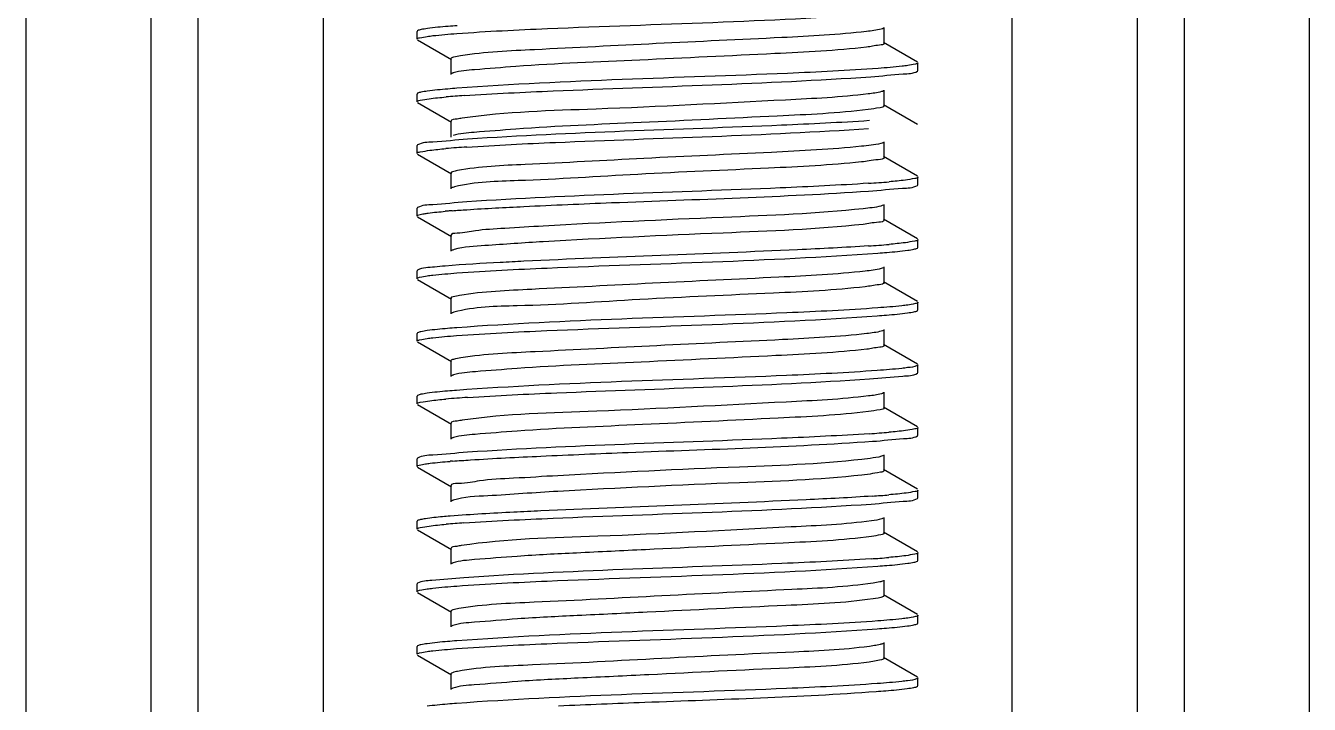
# Model space of a CAD drawing. Extents: x 1031190 to 1725648, y 733081 to 1571294.
# Drawn here: x 1133615.7 to 1134103.8, y 1251604.7 to 1251862.8 of the extents above; entities that cross this region are included whole.
import ezdxf

# ---------------------------------------------------------------- set-up
doc = ezdxf.new("R2010")
doc.units = 0
doc.header["$LTSCALE"] = 1000
doc.header["$MEASUREMENT"] = 0

msp = doc.modelspace()

# ---------------------------------------------------------------- linework, layer by layer
at = {"linetype": 'Continuous'}
for p, q in [((1133615.66, 1253335.18), (1133615.66, 1248594.16)), ((1133663.28, 1253335.18), (1133663.28, 1248594.16)), ((1133681.14, 1253335.18), (1133681.14, 1248594.16)), ((1133728.77, 1253335.18), (1133728.77, 1248594.16)), ((1133990.71, 1253335.18), (1133990.71, 1248594.16)), ((1134038.33, 1253335.18), (1134038.33, 1248594.16)), ((1134056.19, 1253335.18), (1134056.19, 1248594.16)), ((1134103.82, 1253335.18), (1134103.82, 1248594.16)), ((1133764.71, 1251860.89), (1133764.49, 1251860.63)), ((1133764.49, 1251857.66), (1133764.49, 1251860.63)), ((1133764.49, 1251857.66), (1133764.49, 1251860.63)), ((1133942.1, 1251856.17), (1133942.1, 1251862.12)), ((1133764.71, 1251857.4), (1133777.64, 1251849.91)), ((1133954.76, 1251848.99), (1133941.84, 1251856.47)), ((1133777.38, 1251850.21), (1133777.38, 1251844.26)), ((1133954.99, 1251845.75), (1133954.99, 1251848.73)), ((1133954.99, 1251845.75), (1133954.99, 1251848.73)), ((1133954.76, 1251845.49), (1133954.99, 1251845.75)), ((1133764.71, 1251837.08), (1133764.49, 1251836.82)), ((1133764.49, 1251833.84), (1133764.49, 1251836.82)), ((1133764.49, 1251833.84), (1133764.49, 1251836.82)), ((1133942.1, 1251832.36), (1133942.1, 1251838.31)), ((1133764.71, 1251833.58), (1133777.64, 1251826.1)), ((1133954.76, 1251825.17), (1133941.84, 1251832.66)), ((1133777.38, 1251826.4), (1133777.38, 1251820.45)), ((1133764.71, 1251817.45), (1133764.49, 1251817.19)), ((1133764.49, 1251814.21), (1133764.49, 1251817.19)), ((1133764.49, 1251814.21), (1133764.49, 1251817.19)), ((1133942.1, 1251812.72), (1133942.1, 1251818.67)), ((1133764.71, 1251813.95), (1133777.64, 1251806.47)), ((1133954.76, 1251805.54), (1133941.84, 1251813.02)), ((1133777.38, 1251806.77), (1133777.38, 1251800.81)), ((1133954.99, 1251802.3), (1133954.99, 1251805.28)), ((1133954.99, 1251802.3), (1133954.99, 1251805.28)), ((1133954.76, 1251802.04), (1133954.99, 1251802.3)), ((1133942.1, 1251788.91), (1133942.1, 1251794.86)), ((1133764.71, 1251793.63), (1133764.49, 1251793.37)), ((1133764.49, 1251790.4), (1133764.49, 1251793.37)), ((1133764.49, 1251790.4), (1133764.49, 1251793.37)), ((1133764.71, 1251790.13), (1133777.64, 1251782.65)), ((1133954.76, 1251781.73), (1133941.84, 1251789.21)), ((1133777.38, 1251782.95), (1133777.38, 1251777)), ((1133954.99, 1251778.49), (1133954.99, 1251781.47)), ((1133954.99, 1251778.49), (1133954.99, 1251781.47)), ((1133954.76, 1251778.23), (1133954.99, 1251778.49)), ((1133942.1, 1251765.09), (1133942.1, 1251771.05)), ((1133764.71, 1251769.82), (1133764.49, 1251769.56)), ((1133764.49, 1251766.58), (1133764.49, 1251769.56)), ((1133764.49, 1251766.58), (1133764.49, 1251769.56)), ((1133764.71, 1251766.32), (1133777.64, 1251758.84)), ((1133954.76, 1251757.91), (1133941.84, 1251765.4)), ((1133777.38, 1251759.14), (1133777.38, 1251753.19)), ((1133954.99, 1251754.68), (1133954.99, 1251757.65)), ((1133954.99, 1251754.68), (1133954.99, 1251757.65)), ((1133954.76, 1251754.42), (1133954.99, 1251754.68)), ((1133942.1, 1251741.28), (1133942.1, 1251747.24)), ((1133764.71, 1251746.01), (1133764.49, 1251745.75)), ((1133764.49, 1251742.77), (1133764.49, 1251745.75)), ((1133764.49, 1251742.77), (1133764.49, 1251745.75)), ((1133764.71, 1251742.51), (1133777.64, 1251735.03)), ((1133954.76, 1251734.1), (1133941.84, 1251741.58)), ((1133777.38, 1251735.33), (1133777.38, 1251729.38)), ((1133954.99, 1251730.86), (1133954.99, 1251733.84)), ((1133954.99, 1251730.86), (1133954.99, 1251733.84)), ((1133954.76, 1251730.6), (1133954.99, 1251730.86)), ((1133764.71, 1251722.19), (1133764.49, 1251721.93)), ((1133764.49, 1251718.96), (1133764.49, 1251721.93)), ((1133764.49, 1251718.96), (1133764.49, 1251721.93)), ((1133942.1, 1251717.47), (1133942.1, 1251723.42)), ((1133764.71, 1251718.7), (1133777.64, 1251711.21)), ((1133954.76, 1251710.29), (1133941.84, 1251717.77)), ((1133777.38, 1251711.52), (1133777.38, 1251705.56)), ((1133954.76, 1251706.79), (1133954.99, 1251707.05)), ((1133954.99, 1251707.05), (1133954.99, 1251710.03)), ((1133954.99, 1251707.05), (1133954.99, 1251710.03)), ((1133764.71, 1251698.38), (1133764.49, 1251698.12)), ((1133764.49, 1251695.14), (1133764.49, 1251698.12)), ((1133764.49, 1251695.14), (1133764.49, 1251698.12)), ((1133942.1, 1251693.66), (1133942.1, 1251699.61)), ((1133764.71, 1251694.88), (1133777.64, 1251687.4)), ((1133954.76, 1251686.48), (1133941.84, 1251693.96)), ((1133777.38, 1251687.7), (1133777.38, 1251681.75)), ((1133954.76, 1251682.98), (1133954.99, 1251683.24)), ((1133954.99, 1251683.24), (1133954.99, 1251686.21)), ((1133954.99, 1251683.24), (1133954.99, 1251686.21)), ((1133764.71, 1251674.57), (1133764.49, 1251674.31)), ((1133764.49, 1251671.33), (1133764.49, 1251674.31)), ((1133764.49, 1251671.33), (1133764.49, 1251674.31)), ((1133942.1, 1251669.84), (1133942.1, 1251675.8)), ((1133764.71, 1251671.07), (1133777.64, 1251663.59)), ((1133954.76, 1251662.66), (1133941.84, 1251670.15)), ((1133777.38, 1251663.89), (1133777.38, 1251657.94)), ((1133954.76, 1251659.16), (1133954.99, 1251659.43)), ((1133954.99, 1251659.43), (1133954.99, 1251662.4)), ((1133954.99, 1251659.43), (1133954.99, 1251662.4)), ((1133764.71, 1251650.76), (1133764.49, 1251650.5)), ((1133764.49, 1251647.52), (1133764.49, 1251650.5)), ((1133764.49, 1251647.52), (1133764.49, 1251650.5)), ((1133942.1, 1251646.03), (1133942.1, 1251651.98)), ((1133764.71, 1251647.26), (1133777.64, 1251639.78)), ((1133954.76, 1251638.85), (1133941.84, 1251646.33)), ((1133777.38, 1251640.08), (1133777.38, 1251634.12)), ((1133778.11, 1251634.63), (1133777.64, 1251634.43)), ((1133954.76, 1251635.35), (1133954.99, 1251635.61)), ((1133954.99, 1251635.61), (1133954.99, 1251638.59)), ((1133954.99, 1251635.61), (1133954.99, 1251638.59)), ((1133764.71, 1251626.94), (1133764.49, 1251626.68)), ((1133764.49, 1251623.71), (1133764.49, 1251626.68)), ((1133764.49, 1251623.71), (1133764.49, 1251626.68)), ((1133942.1, 1251622.22), (1133942.1, 1251628.17)), ((1133764.71, 1251623.45), (1133777.64, 1251615.96)), ((1133954.76, 1251615.04), (1133941.84, 1251622.52)), ((1133777.38, 1251616.26), (1133777.38, 1251610.31)), ((1133954.99, 1251611.8), (1133954.99, 1251614.78)), ((1133954.99, 1251611.8), (1133954.99, 1251614.78)), ((1133778.07, 1251610.8), (1133777.64, 1251610.61)), ((1133954.76, 1251611.54), (1133954.99, 1251611.8))]:
    msp.add_line(p, q, dxfattribs=at)
for centre, radius, start, end in [((1133809.74, 1251428.81), 408.32, 93.8398, 94.8043), ((1133811.11, 1251391.84), 425.7, 93.7309, 94.7995), ((1133908.58, 1252224.9), 422.95, 273.7477, 274.8005), ((1133800.55, 1251498.38), 294.92, 94.6427, 94.9248), ((1133804.91, 1251444.76), 348.72, 94.4553, 94.6449), ((1133908.54, 1252201.61), 423.47, 273.7437, 274.8009), ((1133811.53, 1251291.35), 430.96, 93.6981, 94.7988), ((1133909.02, 1252124.15), 417.43, 273.7828, 274.8013), ((1133805.79, 1251338.44), 359.83, 94.4275, 94.5797), ((1133910.53, 1252081.34), 398.37, 273.9093, 274.8037), ((1133809.64, 1251267.58), 407.03, 93.8492, 94.8033), ((1133909.82, 1252066.41), 407.29, 273.8479, 274.803)]:
    msp.add_arc(centre, radius, start, end, dxfattribs=at)
for points, knots in [([(1133779.68, 1251859.83), (1133791.16, 1251860.67), (1133844.55, 1251863.27), (1133898.03, 1251864.32), (1133939.85, 1251867.4)], [0, 0, 0, 0, 0.215407, 1, 1, 1, 1]), ([(1133764.49, 1251857.66), (1133764.49, 1251858.03), (1133766.39, 1251858.35), (1133767.39, 1251858.6), (1133768.37, 1251858.74)], [0, 0, 0, 0, 0.274415, 1, 1, 1, 1]), ([(1133768.41, 1251861.72), (1133767.6, 1251861.61), (1133766.37, 1251861.4), (1133765.11, 1251861.12), (1133764.71, 1251860.89)], [0, 0, 0, 0, 0.643741, 1, 1, 1, 1]), ([(1133768.37, 1251858.74), (1133769.08, 1251858.84), (1133772.84, 1251859.3), (1133776.62, 1251859.6), (1133779.68, 1251859.83)], [0, 0, 0, 0, 0.191381, 1, 1, 1, 1]), ([(1133779.8, 1251862.81), (1133778.63, 1251862.73), (1133774.83, 1251862.43), (1133771.03, 1251862.09), (1133768.41, 1251861.72)], [0, 0, 0, 0, 0.307276, 1, 1, 1, 1]), ([(1133935.44, 1251860.59), (1133924.76, 1251859.34), (1133898.07, 1251858), (1133855.97, 1251856.04), (1133815.26, 1251853.91), (1133790.37, 1251852.8), (1133781.08, 1251851.36)], [0, 0, 0, 0, 0.208516, 0.518039, 0.81764, 1, 1, 1, 1]), ([(1133941.84, 1251861.82), (1133941.59, 1251861.68), (1133939.49, 1251861.02), (1133937.32, 1251860.81), (1133935.44, 1251860.59)], [0, 0, 0, 0, 0.131982, 1, 1, 1, 1]), ([(1133935.44, 1251854.63), (1133923.86, 1251853.28), (1133895.05, 1251851.94), (1133850.61, 1251849.7), (1133812.43, 1251848.21), (1133788.91, 1251846.22), (1133780.87, 1251845.63), (1133778.27, 1251844.82)], [0, 0, 0, 0, 0.222005, 0.548688, 0.848211, 0.948158, 1, 1, 1, 1]), ([(1133942.1, 1251856.17), (1133942.1, 1251855.55), (1133938.73, 1251855.3), (1133937.11, 1251854.83), (1133935.44, 1251854.63)], [0, 0, 0, 0, 0.268827, 1, 1, 1, 1]), ([(1133781.08, 1251851.36), (1133780.15, 1251851.21), (1133779.16, 1251850.97), (1133777.38, 1251850.58), (1133777.38, 1251850.21)], [0, 0, 0, 0, 0.721013, 1, 1, 1, 1]), ([(1133954.99, 1251848.73), (1133954.99, 1251848.36), (1133953.1, 1251848.04), (1133952.1, 1251847.78), (1133951.13, 1251847.64)], [0, 0, 0, 0, 0.274505, 1, 1, 1, 1]), ([(1133778.27, 1251844.82), (1133778.15, 1251844.78), (1133777.93, 1251844.71), (1133777.73, 1251844.61), (1133777.64, 1251844.56)], [0, 0, 0, 0, 0.563231, 1, 1, 1, 1]), ([(1133939.85, 1251846.56), (1133928.38, 1251845.72), (1133874.99, 1251843.11), (1133821.51, 1251842.06), (1133779.68, 1251838.99)], [0, 0, 0, 0, 0.215206, 1, 1, 1, 1]), ([(1133937.06, 1251843.39), (1133941.16, 1251843.67), (1133946.9, 1251844.46), (1133953.16, 1251844.57), (1133954.76, 1251845.49)], [0, 0, 0, 0, 0.690238, 1, 1, 1, 1]), ([(1133951.13, 1251847.64), (1133950.41, 1251847.54), (1133946.67, 1251847.08), (1133942.9, 1251846.78), (1133939.85, 1251846.56)], [0, 0, 0, 0, 0.191317, 1, 1, 1, 1]), ([(1133779.68, 1251838.99), (1133778.52, 1251838.9), (1133774.74, 1251838.61), (1133770.96, 1251838.27), (1133768.37, 1251837.91)], [0, 0, 0, 0, 0.307434, 1, 1, 1, 1]), ([(1133782.4, 1251836.21), (1133793.68, 1251836.97), (1133845.23, 1251839.46), (1133896.85, 1251840.65), (1133937.06, 1251843.39)], [0, 0, 0, 0, 0.219091, 1, 1, 1, 1]), ([(1133764.49, 1251833.84), (1133764.49, 1251834.27), (1133766.76, 1251834.56), (1133767.9, 1251834.87), (1133769.05, 1251835.02)], [0, 0, 0, 0, 0.271629, 1, 1, 1, 1]), ([(1133768.37, 1251837.91), (1133767.57, 1251837.79), (1133766.35, 1251837.58), (1133765.1, 1251837.3), (1133764.71, 1251837.08)], [0, 0, 0, 0, 0.643277, 1, 1, 1, 1]), ([(1133936.08, 1251836.85), (1133925.66, 1251835.57), (1133891.09, 1251833.92), (1133839.66, 1251831), (1133798.44, 1251830.08), (1133781.59, 1251827.62)], [0, 0, 0, 0, 0.203452, 0.669893, 1, 1, 1, 1]), ([(1133941.84, 1251838.01), (1133941.61, 1251837.87), (1133939.72, 1251837.27), (1133937.76, 1251837.06), (1133936.08, 1251836.85)], [0, 0, 0, 0, 0.134844, 1, 1, 1, 1]), ([(1133936.08, 1251830.9), (1133924.61, 1251829.49), (1133895.75, 1251828.19), (1133851.11, 1251825.89), (1133812.55, 1251824.43), (1133788.84, 1251822.39), (1133780.76, 1251821.83), (1133778.19, 1251820.98)], [0, 0, 0, 0, 0.219023, 0.546829, 0.848448, 0.948708, 1, 1, 1, 1]), ([(1133942.1, 1251832.36), (1133942.1, 1251831.79), (1133939.07, 1251831.5), (1133937.59, 1251831.08), (1133936.08, 1251830.9)], [0, 0, 0, 0, 0.270217, 1, 1, 1, 1]), ([(1133781.59, 1251827.62), (1133780.98, 1251827.53), (1133779.78, 1251827.19), (1133777.38, 1251827.25), (1133777.38, 1251826.4)], [0, 0, 0, 0, 0.421526, 1, 1, 1, 1]), ([(1133936.55, 1251826.69), (1133925.4, 1251825.94), (1133874.46, 1251823.49), (1133823.46, 1251822.26), (1133783.72, 1251819.64)], [0, 0, 0, 0, 0.219007, 1, 1, 1, 1]), ([(1133783.72, 1251819.64), (1133779.32, 1251819.35), (1133773.15, 1251818.49), (1133766.42, 1251818.43), (1133764.72, 1251817.45)], [0, 0, 0, 0, 0.691503, 1, 1, 1, 1]), ([(1133783.41, 1251816.64), (1133794.63, 1251817.39), (1133845.57, 1251819.83), (1133896.57, 1251821.05), (1133936.23, 1251823.7)], [0, 0, 0, 0, 0.220571, 1, 1, 1, 1]), ([(1133764.49, 1251814.21), (1133764.49, 1251814.66), (1133766.91, 1251814.93), (1133768.12, 1251815.27), (1133769.33, 1251815.42)], [0, 0, 0, 0, 0.270691, 1, 1, 1, 1]), ([(1133933.47, 1251816.92), (1133922.09, 1251815.75), (1133894.51, 1251814.34), (1133851.84, 1251812.47), (1133812.1, 1251810.17), (1133788.28, 1251809.3), (1133779.82, 1251807.69)], [0, 0, 0, 0, 0.222949, 0.537937, 0.832059, 1, 1, 1, 1]), ([(1133941.84, 1251818.37), (1133941.53, 1251818.19), (1133938.76, 1251817.42), (1133935.94, 1251817.18), (1133933.47, 1251816.92)], [0, 0, 0, 0, 0.124926, 1, 1, 1, 1]), ([(1133933.47, 1251810.97), (1133921.74, 1251809.76), (1133893.38, 1251808.31), (1133849.79, 1251806.53), (1133810.16, 1251803.86), (1133786.64, 1251803.47), (1133778.8, 1251801.52)], [0, 0, 0, 0, 0.22824, 0.54962, 0.84357, 1, 1, 1, 1]), ([(1133942.1, 1251812.72), (1133942.1, 1251811.94), (1133937.67, 1251811.84), (1133935.63, 1251811.19), (1133933.47, 1251810.97)], [0, 0, 0, 0, 0.265953, 1, 1, 1, 1]), ([(1133779.82, 1251807.69), (1133779.2, 1251807.57), (1133778.5, 1251807.41), (1133777.38, 1251807.02), (1133777.38, 1251806.77)], [0, 0, 0, 0, 0.710384, 1, 1, 1, 1]), ([(1133954.99, 1251805.28), (1133954.99, 1251804.83), (1133952.59, 1251804.55), (1133951.39, 1251804.22), (1133950.19, 1251804.07)], [0, 0, 0, 0, 0.270828, 1, 1, 1, 1]), ([(1133778.8, 1251801.52), (1133778.57, 1251801.46), (1133778.17, 1251801.35), (1133777.79, 1251801.2), (1133777.64, 1251801.12)], [0, 0, 0, 0, 0.588567, 1, 1, 1, 1]), ([(1133936.23, 1251802.86), (1133925.03, 1251802.11), (1133874.09, 1251799.67), (1133823.1, 1251798.44), (1133783.41, 1251795.8)], [0, 0, 0, 0, 0.220044, 1, 1, 1, 1]), ([(1133805.12, 1251794.03), (1133816.24, 1251794.57), (1133859.93, 1251796.47), (1133903.66, 1251797.71), (1133936.19, 1251799.88)], [0, 0, 0, 0, 0.25454, 1, 1, 1, 1]), ([(1133936.19, 1251799.88), (1133940.49, 1251800.17), (1133946.52, 1251801), (1133953.09, 1251801.08), (1133954.76, 1251802.04)], [0, 0, 0, 0, 0.69109, 1, 1, 1, 1]), ([(1133783.41, 1251795.8), (1133779.08, 1251795.51), (1133773.02, 1251794.67), (1133766.4, 1251794.6), (1133764.72, 1251793.63)], [0, 0, 0, 0, 0.691213, 1, 1, 1, 1]), ([(1133764.49, 1251790.4), (1133764.49, 1251790.67), (1133765.78, 1251791.01), (1133766.53, 1251791.19), (1133767.22, 1251791.31)], [0, 0, 0, 0, 0.28203, 1, 1, 1, 1]), ([(1133767.22, 1251791.31), (1133767.72, 1251791.39), (1133770.38, 1251791.78), (1133773.06, 1251792.03), (1133775.23, 1251792.21)], [0, 0, 0, 0, 0.190713, 1, 1, 1, 1]), ([(1133777.83, 1251792.43), (1133779.69, 1251792.57), (1133788.79, 1251793.21), (1133797.89, 1251793.68), (1133805.12, 1251794.03)], [0, 0, 0, 0, 0.205696, 1, 1, 1, 1]), ([(1133934.19, 1251793.19), (1133916.48, 1251791.28), (1133875.84, 1251789.79), (1133835.28, 1251787.87), (1133812.51, 1251786.59)], [0, 0, 0, 0, 0.438605, 1, 1, 1, 1]), ([(1133941.84, 1251794.56), (1133941.55, 1251794.39), (1133939.03, 1251793.67), (1133936.45, 1251793.43), (1133934.19, 1251793.19)], [0, 0, 0, 0, 0.127252, 1, 1, 1, 1]), ([(1133812.51, 1251786.59), (1133807.62, 1251786.32), (1133799.25, 1251785.71), (1133787.51, 1251785.17), (1133782.12, 1251783.85), (1133777.39, 1251783.8), (1133777.38, 1251782.95)], [0, 0, 0, 0, 0.415, 0.730895, 0.928614, 1, 1, 1, 1]), ([(1133934.19, 1251787.23), (1133916.48, 1251785.33), (1133875.84, 1251783.84), (1133835.28, 1251781.92), (1133812.51, 1251780.64)], [0, 0, 0, 0, 0.438605, 1, 1, 1, 1]), ([(1133942.1, 1251788.91), (1133942.1, 1251788.18), (1133938.05, 1251788.03), (1133936.17, 1251787.45), (1133934.19, 1251787.23)], [0, 0, 0, 0, 0.266804, 1, 1, 1, 1]), ([(1133812.51, 1251780.64), (1133805.1, 1251780.22), (1133793.84, 1251779.33), (1133782.42, 1251778.67), (1133778.64, 1251777.66)], [0, 0, 0, 0, 0.654734, 1, 1, 1, 1]), ([(1133954.99, 1251781.47), (1133954.99, 1251781.02), (1133952.59, 1251780.74), (1133951.4, 1251780.41), (1133950.19, 1251780.26)], [0, 0, 0, 0, 0.270838, 1, 1, 1, 1]), ([(1133778.64, 1251777.66), (1133778.44, 1251777.61), (1133778.1, 1251777.51), (1133777.77, 1251777.38), (1133777.64, 1251777.3)], [0, 0, 0, 0, 0.581773, 1, 1, 1, 1]), ([(1133779.59, 1251768.75), (1133791.05, 1251769.59), (1133844.42, 1251772.19), (1133897.86, 1251773.25), (1133939.69, 1251776.31)], [0, 0, 0, 0, 0.214998, 1, 1, 1, 1]), ([(1133936.19, 1251779.04), (1133927.2, 1251778.44), (1133883.52, 1251776.27), (1133839.8, 1251774.88), (1133805.12, 1251773.2)], [0, 0, 0, 0, 0.205964, 1, 1, 1, 1]), ([(1133939.69, 1251776.31), (1133940.86, 1251776.4), (1133944.66, 1251776.69), (1133948.46, 1251777.03), (1133951.08, 1251777.4)], [0, 0, 0, 0, 0.307332, 1, 1, 1, 1]), ([(1133951.08, 1251777.4), (1133951.88, 1251777.51), (1133953.11, 1251777.73), (1133954.37, 1251778), (1133954.76, 1251778.23)], [0, 0, 0, 0, 0.643619, 1, 1, 1, 1]), ([(1133775.23, 1251771.38), (1133773.87, 1251771.26), (1133770.41, 1251770.79), (1133766.61, 1251770.91), (1133764.71, 1251769.82)], [0, 0, 0, 0, 0.38307, 1, 1, 1, 1]), ([(1133805.12, 1251773.2), (1133802.13, 1251773.05), (1133792.17, 1251772.54), (1133782.2, 1251771.98), (1133775.23, 1251771.38)], [0, 0, 0, 0, 0.299335, 1, 1, 1, 1]), ([(1133941.84, 1251770.75), (1133941.58, 1251770.59), (1133939.28, 1251769.91), (1133936.93, 1251769.68), (1133934.89, 1251769.45)], [0, 0, 0, 0, 0.129757, 1, 1, 1, 1]), ([(1133764.49, 1251766.58), (1133764.49, 1251766.95), (1133766.38, 1251767.27), (1133767.37, 1251767.53), (1133768.34, 1251767.66)], [0, 0, 0, 0, 0.27455, 1, 1, 1, 1]), ([(1133768.34, 1251767.66), (1133769.05, 1251767.77), (1133772.79, 1251768.22), (1133776.55, 1251768.52), (1133779.59, 1251768.75)], [0, 0, 0, 0, 0.19129, 1, 1, 1, 1]), ([(1133934.89, 1251769.45), (1133924, 1251768.23), (1133897.03, 1251766.87), (1133854.75, 1251764.93), (1133814.31, 1251762.75), (1133789.74, 1251761.7), (1133780.68, 1251760.22)], [0, 0, 0, 0, 0.212745, 0.523869, 0.821865, 1, 1, 1, 1]), ([(1133934.89, 1251763.5), (1133923.3, 1251762.19), (1133894.72, 1251760.77), (1133850.53, 1251758.99), (1133810.26, 1251756.07), (1133786.28, 1251755.99), (1133778.5, 1251753.82)], [0, 0, 0, 0, 0.223258, 0.547569, 0.845448, 1, 1, 1, 1]), ([(1133942.1, 1251765.09), (1133942.1, 1251764.43), (1133938.43, 1251764.22), (1133936.69, 1251763.7), (1133934.89, 1251763.5)], [0, 0, 0, 0, 0.26783, 1, 1, 1, 1]), ([(1133780.68, 1251760.22), (1133779.85, 1251760.08), (1133778.95, 1251759.87), (1133777.38, 1251759.47), (1133777.38, 1251759.14)], [0, 0, 0, 0, 0.718436, 1, 1, 1, 1]), ([(1133951.08, 1251756.56), (1133950.35, 1251756.46), (1133946.57, 1251756), (1133942.77, 1251755.7), (1133939.69, 1251755.48)], [0, 0, 0, 0, 0.19147, 1, 1, 1, 1]), ([(1133954.99, 1251757.65), (1133954.99, 1251757.28), (1133953.07, 1251756.96), (1133952.06, 1251756.7), (1133951.08, 1251756.56)], [0, 0, 0, 0, 0.274248, 1, 1, 1, 1]), ([(1133778.5, 1251753.82), (1133778.33, 1251753.77), (1133778.04, 1251753.68), (1133777.75, 1251753.56), (1133777.64, 1251753.49)], [0, 0, 0, 0, 0.575828, 1, 1, 1, 1]), ([(1133779.54, 1251744.93), (1133790.97, 1251745.77), (1133844.3, 1251748.38), (1133897.7, 1251749.44), (1133939.52, 1251752.49)], [0, 0, 0, 0, 0.214643, 1, 1, 1, 1]), ([(1133939.69, 1251755.48), (1133928.2, 1251754.63), (1133874.83, 1251752.03), (1133821.38, 1251750.99), (1133779.59, 1251747.91)], [0, 0, 0, 0, 0.215728, 1, 1, 1, 1]), ([(1133939.52, 1251752.49), (1133940.7, 1251752.57), (1133944.55, 1251752.87), (1133948.39, 1251753.21), (1133951.03, 1251753.58)], [0, 0, 0, 0, 0.307278, 1, 1, 1, 1]), ([(1133951.03, 1251753.58), (1133951.85, 1251753.69), (1133953.09, 1251753.91), (1133954.37, 1251754.19), (1133954.76, 1251754.42)], [0, 0, 0, 0, 0.644079, 1, 1, 1, 1]), ([(1133768.34, 1251746.83), (1133767.55, 1251746.72), (1133766.34, 1251746.5), (1133765.1, 1251746.23), (1133764.71, 1251746.01)], [0, 0, 0, 0, 0.642977, 1, 1, 1, 1]), ([(1133779.59, 1251747.91), (1133778.44, 1251747.83), (1133774.68, 1251747.53), (1133770.92, 1251747.19), (1133768.34, 1251746.83)], [0, 0, 0, 0, 0.307533, 1, 1, 1, 1]), ([(1133941.84, 1251746.93), (1133941.59, 1251746.79), (1133939.53, 1251746.15), (1133937.39, 1251745.93), (1133935.55, 1251745.71)], [0, 0, 0, 0, 0.132446, 1, 1, 1, 1]), ([(1133764.49, 1251742.77), (1133764.49, 1251743.14), (1133766.37, 1251743.46), (1133767.36, 1251743.71), (1133768.32, 1251743.85)], [0, 0, 0, 0, 0.274625, 1, 1, 1, 1]), ([(1133768.32, 1251743.85), (1133769.03, 1251743.95), (1133772.76, 1251744.41), (1133776.51, 1251744.71), (1133779.54, 1251744.93)], [0, 0, 0, 0, 0.191275, 1, 1, 1, 1]), ([(1133935.55, 1251745.71), (1133924.92, 1251744.46), (1133898.27, 1251743.13), (1133856.21, 1251741.16), (1133815.45, 1251739.03), (1133790.5, 1251737.92), (1133781.16, 1251736.48)], [0, 0, 0, 0, 0.207666, 0.516866, 0.81679, 1, 1, 1, 1]), ([(1133942.1, 1251741.28), (1133942.1, 1251740.67), (1133938.79, 1251740.42), (1133937.19, 1251739.95), (1133935.55, 1251739.76)], [0, 0, 0, 0, 0.269044, 1, 1, 1, 1]), ([(1133781.16, 1251736.48), (1133780.21, 1251736.34), (1133779.2, 1251736.09), (1133777.38, 1251735.7), (1133777.38, 1251735.33)], [0, 0, 0, 0, 0.721489, 1, 1, 1, 1]), ([(1133935.55, 1251739.76), (1133924.06, 1251738.41), (1133895.39, 1251737.07), (1133851.08, 1251734.84), (1133812.91, 1251733.33), (1133789.22, 1251731.38), (1133781.08, 1251730.76), (1133778.4, 1251729.97)], [0, 0, 0, 0, 0.220439, 0.545965, 0.845865, 0.946757, 1, 1, 1, 1]), ([(1133939.52, 1251731.65), (1133928.01, 1251730.81), (1133874.68, 1251728.21), (1133821.27, 1251727.17), (1133779.54, 1251724.09)], [0, 0, 0, 0, 0.216242, 1, 1, 1, 1]), ([(1133951.03, 1251732.74), (1133950.3, 1251732.64), (1133946.47, 1251732.18), (1133942.63, 1251731.88), (1133939.52, 1251731.65)], [0, 0, 0, 0, 0.191504, 1, 1, 1, 1]), ([(1133954.99, 1251733.84), (1133954.99, 1251733.72), (1133953.58, 1251732.83), (1133952.29, 1251732.92), (1133951.03, 1251732.74)], [0, 0, 0, 0, 0.088885, 1, 1, 1, 1]), ([(1133778.4, 1251729.97), (1133778.25, 1251729.93), (1133777.99, 1251729.84), (1133777.74, 1251729.74), (1133777.64, 1251729.68)], [0, 0, 0, 0, 0.570334, 1, 1, 1, 1]), ([(1133783.73, 1251721.41), (1133795.01, 1251722.15), (1133845.95, 1251724.59), (1133896.95, 1251725.8), (1133936.56, 1251728.47)], [0, 0, 0, 0, 0.221629, 1, 1, 1, 1]), ([(1133936.56, 1251728.47), (1133940.77, 1251728.75), (1133946.68, 1251729.57), (1133953.12, 1251729.66), (1133954.76, 1251730.6)], [0, 0, 0, 0, 0.69073, 1, 1, 1, 1]), ([(1133768.32, 1251723.01), (1133767.54, 1251722.9), (1133766.33, 1251722.69), (1133765.1, 1251722.41), (1133764.71, 1251722.19)], [0, 0, 0, 0, 0.642812, 1, 1, 1, 1]), ([(1133779.54, 1251724.09), (1133778.39, 1251724.01), (1133774.64, 1251723.71), (1133770.9, 1251723.38), (1133768.32, 1251723.01)], [0, 0, 0, 0, 0.307553, 1, 1, 1, 1]), ([(1133936.18, 1251721.98), (1133925.81, 1251720.69), (1133891.29, 1251719.05), (1133839.85, 1251716.13), (1133798.59, 1251715.19), (1133781.68, 1251712.75)], [0, 0, 0, 0, 0.202603, 0.668804, 1, 1, 1, 1]), ([(1133941.84, 1251723.12), (1133941.61, 1251722.99), (1133939.76, 1251722.39), (1133937.84, 1251722.18), (1133936.18, 1251721.98)], [0, 0, 0, 0, 0.135346, 1, 1, 1, 1]), ([(1133764.49, 1251718.96), (1133764.49, 1251719.42), (1133766.94, 1251719.69), (1133768.16, 1251720.02), (1133769.39, 1251720.18)], [0, 0, 0, 0, 0.270507, 1, 1, 1, 1]), ([(1133942.1, 1251717.47), (1133942.1, 1251716.92), (1133939.13, 1251716.62), (1133937.66, 1251716.21), (1133936.18, 1251716.02)], [0, 0, 0, 0, 0.270473, 1, 1, 1, 1]), ([(1133781.68, 1251712.75), (1133781.05, 1251712.66), (1133779.84, 1251712.31), (1133777.38, 1251712.38), (1133777.38, 1251711.52)], [0, 0, 0, 0, 0.421733, 1, 1, 1, 1]), ([(1133936.18, 1251716.02), (1133924.8, 1251714.62), (1133896.09, 1251713.32), (1133851.57, 1251711.03), (1133813.02, 1251709.54), (1133789.15, 1251707.55), (1133780.96, 1251706.95), (1133778.31, 1251706.13)], [0, 0, 0, 0, 0.21746, 0.544109, 0.846107, 0.947311, 1, 1, 1, 1]), ([(1133936.56, 1251707.63), (1133925.42, 1251706.88), (1133874.47, 1251704.43), (1133823.47, 1251703.2), (1133783.73, 1251700.57)], [0, 0, 0, 0, 0.218973, 1, 1, 1, 1]), ([(1133954.99, 1251710.03), (1133954.99, 1251709.58), (1133952.63, 1251709.3), (1133951.45, 1251708.98), (1133950.26, 1251708.83)], [0, 0, 0, 0, 0.271064, 1, 1, 1, 1]), ([(1133778.31, 1251706.13), (1133778.18, 1251706.09), (1133777.95, 1251706.02), (1133777.73, 1251705.92), (1133777.64, 1251705.86)], [0, 0, 0, 0, 0.565364, 1, 1, 1, 1]), ([(1133811.56, 1251699.09), (1133822.62, 1251699.6), (1133864.67, 1251701.39), (1133906.75, 1251702.59), (1133937.69, 1251704.73)], [0, 0, 0, 0, 0.263095, 1, 1, 1, 1]), ([(1133937.69, 1251704.73), (1133941.64, 1251705), (1133947.18, 1251705.77), (1133953.22, 1251705.9), (1133954.76, 1251706.79)], [0, 0, 0, 0, 0.689563, 1, 1, 1, 1]), ([(1133783.73, 1251700.57), (1133779.32, 1251700.28), (1133773.16, 1251699.43), (1133766.42, 1251699.36), (1133764.72, 1251698.38)], [0, 0, 0, 0, 0.691512, 1, 1, 1, 1]), ([(1133778.01, 1251697.19), (1133780.26, 1251697.36), (1133791.44, 1251698.13), (1133802.63, 1251698.68), (1133811.56, 1251699.09)], [0, 0, 0, 0, 0.201424, 1, 1, 1, 1]), ([(1133936.78, 1251698.24), (1133920.35, 1251696.1), (1133880.65, 1251694.88), (1133841.11, 1251692.87), (1133818.08, 1251691.65)], [0, 0, 0, 0, 0.418207, 1, 1, 1, 1]), ([(1133941.84, 1251699.31), (1133941.63, 1251699.19), (1133939.98, 1251698.63), (1133938.26, 1251698.43), (1133936.78, 1251698.24)], [0, 0, 0, 0, 0.138483, 1, 1, 1, 1]), ([(1133764.49, 1251695.14), (1133764.49, 1251695.46), (1133766.03, 1251695.8), (1133766.88, 1251696.01), (1133767.69, 1251696.13)], [0, 0, 0, 0, 0.278252, 1, 1, 1, 1]), ([(1133767.69, 1251696.13), (1133768.28, 1251696.22), (1133771.4, 1251696.64), (1133774.53, 1251696.91), (1133777.06, 1251697.11)], [0, 0, 0, 0, 0.191021, 1, 1, 1, 1]), ([(1133942.1, 1251693.66), (1133942.1, 1251693.15), (1133939.45, 1251692.82), (1133938.12, 1251692.46), (1133936.78, 1251692.29)], [0, 0, 0, 0, 0.272138, 1, 1, 1, 1]), ([(1133818.08, 1251691.65), (1133812.46, 1251691.35), (1133802.82, 1251690.66), (1133789.2, 1251690.15), (1133782.98, 1251688.58), (1133777.38, 1251688.68), (1133777.38, 1251687.7)], [0, 0, 0, 0, 0.411949, 0.728681, 0.928197, 1, 1, 1, 1]), ([(1133936.78, 1251692.29), (1133920.35, 1251690.15), (1133880.65, 1251688.93), (1133841.11, 1251686.92), (1133818.08, 1251685.69)], [0, 0, 0, 0, 0.418207, 1, 1, 1, 1]), ([(1133818.08, 1251685.69), (1133809.18, 1251685.22), (1133796, 1251684.04), (1133782.45, 1251683.65), (1133778.23, 1251682.3)], [0, 0, 0, 0, 0.668187, 1, 1, 1, 1]), ([(1133937.69, 1251683.89), (1133929.28, 1251683.31), (1133887.25, 1251681.17), (1133845.18, 1251679.8), (1133811.56, 1251678.25)], [0, 0, 0, 0, 0.200271, 1, 1, 1, 1]), ([(1133937.15, 1251680.88), (1133941.23, 1251681.16), (1133946.94, 1251681.95), (1133953.17, 1251682.06), (1133954.76, 1251682.98)], [0, 0, 0, 0, 0.690138, 1, 1, 1, 1]), ([(1133954.99, 1251686.21), (1133954.99, 1251685.8), (1133952.79, 1251685.5), (1133951.67, 1251685.2), (1133950.56, 1251685.05)], [0, 0, 0, 0, 0.272105, 1, 1, 1, 1]), ([(1133811.56, 1251678.25), (1133808.15, 1251678.09), (1133796.64, 1251677.54), (1133785.13, 1251676.92), (1133777.06, 1251676.28)], [0, 0, 0, 0, 0.296988, 1, 1, 1, 1]), ([(1133778.23, 1251682.3), (1133778.12, 1251682.26), (1133777.92, 1251682.19), (1133777.72, 1251682.1), (1133777.64, 1251682.05)], [0, 0, 0, 0, 0.560801, 1, 1, 1, 1]), ([(1133782.31, 1251673.69), (1133793.6, 1251674.46), (1133845.21, 1251676.95), (1133896.89, 1251678.13), (1133937.15, 1251680.88)], [0, 0, 0, 0, 0.218971, 1, 1, 1, 1]), ([(1133767.69, 1251675.29), (1133767.05, 1251675.19), (1133766.05, 1251675.01), (1133765.04, 1251674.76), (1133764.71, 1251674.57)], [0, 0, 0, 0, 0.635229, 1, 1, 1, 1]), ([(1133777.06, 1251676.28), (1133776.1, 1251676.2), (1133772.97, 1251675.93), (1133769.84, 1251675.63), (1133767.69, 1251675.29)], [0, 0, 0, 0, 0.308017, 1, 1, 1, 1]), ([(1133937.35, 1251674.5), (1133927.21, 1251673.11), (1133892.43, 1251671.55), (1133840.51, 1251668.45), (1133798.48, 1251667.66), (1133781.3, 1251665.07)], [0, 0, 0, 0, 0.196527, 0.666696, 1, 1, 1, 1]), ([(1133941.84, 1251675.5), (1133941.65, 1251675.39), (1133940.19, 1251674.87), (1133938.66, 1251674.68), (1133937.35, 1251674.5)], [0, 0, 0, 0, 0.141904, 1, 1, 1, 1]), ([(1133764.49, 1251671.33), (1133764.49, 1251671.76), (1133766.76, 1251672.05), (1133767.91, 1251672.36), (1133769.05, 1251672.51)], [0, 0, 0, 0, 0.271637, 1, 1, 1, 1]), ([(1133937.35, 1251668.55), (1133926.23, 1251667.02), (1133897.51, 1251665.79), (1133860.09, 1251663.91), (1133826.37, 1251662.31), (1133804.64, 1251661.25), (1133789.07, 1251659.88), (1133780.79, 1251659.33), (1133778.17, 1251658.46)], [0, 0, 0, 0, 0.211039, 0.539644, 0.704709, 0.845991, 0.948071, 1, 1, 1, 1]), ([(1133942.1, 1251669.84), (1133942.1, 1251669.39), (1133939.76, 1251669.03), (1133938.54, 1251668.71), (1133937.35, 1251668.55)], [0, 0, 0, 0, 0.274084, 1, 1, 1, 1]), ([(1133781.3, 1251665.07), (1133780.73, 1251664.98), (1133779.62, 1251664.66), (1133777.37, 1251664.69), (1133777.38, 1251663.89)], [0, 0, 0, 0, 0.420596, 1, 1, 1, 1]), ([(1133778.17, 1251658.46), (1133778.07, 1251658.43), (1133777.89, 1251658.36), (1133777.71, 1251658.28), (1133777.64, 1251658.24)], [0, 0, 0, 0, 0.556813, 1, 1, 1, 1]), ([(1133937.15, 1251660.04), (1133925.86, 1251659.27), (1133874.25, 1251656.79), (1133822.57, 1251655.6), (1133782.31, 1251652.85)], [0, 0, 0, 0, 0.219019, 1, 1, 1, 1]), ([(1133939.7, 1251657.25), (1133940.86, 1251657.33), (1133944.66, 1251657.63), (1133948.46, 1251657.97), (1133951.08, 1251658.34)], [0, 0, 0, 0, 0.307335, 1, 1, 1, 1]), ([(1133954.99, 1251662.4), (1133954.99, 1251661.97), (1133952.71, 1251661.68), (1133951.56, 1251661.37), (1133950.42, 1251661.22)], [0, 0, 0, 0, 0.271601, 1, 1, 1, 1]), ([(1133951.08, 1251658.34), (1133951.88, 1251658.45), (1133953.11, 1251658.66), (1133954.37, 1251658.94), (1133954.76, 1251659.16)], [0, 0, 0, 0, 0.643606, 1, 1, 1, 1]), ([(1133779.6, 1251649.68), (1133791.05, 1251650.53), (1133844.42, 1251653.13), (1133897.87, 1251654.19), (1133939.7, 1251657.25)], [0, 0, 0, 0, 0.215007, 1, 1, 1, 1]), ([(1133764.49, 1251647.52), (1133764.49, 1251647.89), (1133766.38, 1251648.21), (1133767.37, 1251648.46), (1133768.34, 1251648.6)], [0, 0, 0, 0, 0.274548, 1, 1, 1, 1]), ([(1133782.31, 1251652.85), (1133778.24, 1251652.57), (1133772.53, 1251651.78), (1133766.3, 1251651.67), (1133764.72, 1251650.76)], [0, 0, 0, 0, 0.690145, 1, 1, 1, 1]), ([(1133768.34, 1251648.6), (1133769.05, 1251648.7), (1133772.8, 1251649.16), (1133776.56, 1251649.46), (1133779.6, 1251649.68)], [0, 0, 0, 0, 0.19129, 1, 1, 1, 1]), ([(1133937.89, 1251650.77), (1133927.69, 1251649.28), (1133900.86, 1251648.1), (1133857.91, 1251645.99), (1133815.71, 1251643.71), (1133789.82, 1251642.73), (1133780.37, 1251641.1)], [0, 0, 0, 0, 0.195916, 0.50941, 0.817674, 1, 1, 1, 1]), ([(1133941.84, 1251651.68), (1133941.42, 1251651.44), (1133940.07, 1251651.13), (1133938.75, 1251650.89), (1133937.89, 1251650.77)], [0, 0, 0, 0, 0.359626, 1, 1, 1, 1]), ([(1133937.89, 1251644.81), (1133926.92, 1251643.21), (1133898.21, 1251642.05), (1133860.74, 1251640.12), (1133826.73, 1251638.51), (1133804.76, 1251637.46), (1133789.07, 1251636.05), (1133780.72, 1251635.53), (1133778.11, 1251634.63)], [0, 0, 0, 0, 0.207622, 0.537088, 0.703334, 0.845682, 0.948308, 1, 1, 1, 1]), ([(1133942.1, 1251646.03), (1133942.1, 1251645.9), (1133940.63, 1251644.92), (1133939.23, 1251645.01), (1133937.89, 1251644.81)], [0, 0, 0, 0, 0.090979, 1, 1, 1, 1]), ([(1133780.37, 1251641.1), (1133779.61, 1251640.97), (1133778.79, 1251640.78), (1133777.38, 1251640.38), (1133777.38, 1251640.08)], [0, 0, 0, 0, 0.716188, 1, 1, 1, 1]), ([(1133939.7, 1251636.41), (1133928.2, 1251635.57), (1133874.83, 1251632.97), (1133821.39, 1251631.92), (1133779.6, 1251628.85)], [0, 0, 0, 0, 0.215715, 1, 1, 1, 1]), ([(1133939.53, 1251633.42), (1133940.71, 1251633.51), (1133944.55, 1251633.81), (1133948.39, 1251634.15), (1133951.03, 1251634.52)], [0, 0, 0, 0, 0.307279, 1, 1, 1, 1]), ([(1133951.08, 1251637.5), (1133950.35, 1251637.4), (1133946.57, 1251636.94), (1133942.77, 1251636.64), (1133939.7, 1251636.41)], [0, 0, 0, 0, 0.191467, 1, 1, 1, 1]), ([(1133951.03, 1251634.52), (1133951.85, 1251634.63), (1133953.09, 1251634.85), (1133954.37, 1251635.13), (1133954.76, 1251635.35)], [0, 0, 0, 0, 0.644063, 1, 1, 1, 1]), ([(1133954.99, 1251638.59), (1133954.99, 1251638.21), (1133953.07, 1251637.9), (1133952.06, 1251637.64), (1133951.08, 1251637.5)], [0, 0, 0, 0, 0.274254, 1, 1, 1, 1]), ([(1133779.54, 1251625.87), (1133790.97, 1251626.71), (1133844.3, 1251629.31), (1133897.71, 1251630.38), (1133939.53, 1251633.42)], [0, 0, 0, 0, 0.214657, 1, 1, 1, 1]), ([(1133764.49, 1251623.71), (1133764.49, 1251624.07), (1133766.37, 1251624.39), (1133767.36, 1251624.65), (1133768.32, 1251624.79)], [0, 0, 0, 0, 0.274622, 1, 1, 1, 1]), ([(1133768.34, 1251627.76), (1133767.55, 1251627.65), (1133766.34, 1251627.44), (1133765.1, 1251627.16), (1133764.71, 1251626.94)], [0, 0, 0, 0, 0.642982, 1, 1, 1, 1]), ([(1133768.32, 1251624.79), (1133769.03, 1251624.89), (1133772.76, 1251625.34), (1133776.51, 1251625.64), (1133779.54, 1251625.87)], [0, 0, 0, 0, 0.191276, 1, 1, 1, 1]), ([(1133779.6, 1251628.85), (1133778.44, 1251628.76), (1133774.68, 1251628.47), (1133770.92, 1251628.13), (1133768.34, 1251627.76)], [0, 0, 0, 0, 0.307532, 1, 1, 1, 1]), ([(1133938.4, 1251627.03), (1133928.26, 1251625.46), (1133901.23, 1251624.34), (1133857.89, 1251622.18), (1133815.34, 1251619.82), (1133789.28, 1251618.95), (1133779.93, 1251617.21)], [0, 0, 0, 0, 0.193768, 0.50974, 0.82028, 1, 1, 1, 1]), ([(1133941.84, 1251627.87), (1133941.46, 1251627.65), (1133940.29, 1251627.36), (1133939.14, 1251627.15), (1133938.4, 1251627.03)], [0, 0, 0, 0, 0.365017, 1, 1, 1, 1]), ([(1133938.4, 1251621.08), (1133927.59, 1251619.4), (1133898.91, 1251618.31), (1133861.4, 1251616.33), (1133827.1, 1251614.72), (1133804.9, 1251613.66), (1133789.08, 1251612.23), (1133780.67, 1251611.73), (1133778.07, 1251610.8)], [0, 0, 0, 0, 0.20408, 0.534343, 0.70178, 0.845233, 0.948467, 1, 1, 1, 1]), ([(1133942.1, 1251622.22), (1133942.1, 1251621.85), (1133940.32, 1251621.46), (1133939.33, 1251621.22), (1133938.4, 1251621.08)], [0, 0, 0, 0, 0.278995, 1, 1, 1, 1]), ([(1133779.93, 1251617.21), (1133779.28, 1251617.09), (1133778.55, 1251616.92), (1133777.38, 1251616.53), (1133777.38, 1251616.26)], [0, 0, 0, 0, 0.712168, 1, 1, 1, 1]), ([(1133954.99, 1251614.78), (1133954.99, 1251614.65), (1133953.58, 1251613.77), (1133952.29, 1251613.86), (1133951.03, 1251613.68)], [0, 0, 0, 0, 0.088893, 1, 1, 1, 1]), ([(1133939.53, 1251612.59), (1133928.02, 1251611.75), (1133874.68, 1251609.15), (1133821.27, 1251608.11), (1133779.54, 1251605.03)], [0, 0, 0, 0, 0.216223, 1, 1, 1, 1]), ([(1133818.32, 1251604.14), (1133829.24, 1251604.62), (1133869.5, 1251606.31), (1133909.8, 1251607.47), (1133939.1, 1251609.58)], [0, 0, 0, 0, 0.271117, 1, 1, 1, 1]), ([(1133939.1, 1251609.58), (1133940.32, 1251609.67), (1133944.26, 1251609.97), (1133948.21, 1251610.31), (1133950.92, 1251610.69)], [0, 0, 0, 0, 0.307137, 1, 1, 1, 1]), ([(1133951.03, 1251613.68), (1133950.3, 1251613.58), (1133946.48, 1251613.12), (1133942.64, 1251612.81), (1133939.53, 1251612.59)], [0, 0, 0, 0, 0.191504, 1, 1, 1, 1]), ([(1133950.92, 1251610.69), (1133951.76, 1251610.8), (1133953.04, 1251611.02), (1133954.36, 1251611.31), (1133954.76, 1251611.54)], [0, 0, 0, 0, 0.645207, 1, 1, 1, 1]), ([(1133779.54, 1251605.03), (1133778.39, 1251604.94), (1133774.64, 1251604.65), (1133770.9, 1251604.31), (1133768.32, 1251603.95)], [0, 0, 0, 0, 0.307553, 1, 1, 1, 1])]:
    msp.add_open_spline(points, degree=3, knots=knots, dxfattribs=at)
for points in [[(1133769.05, 1251835.02), (1133771.21, 1251835.3), (1133773.37, 1251835.5), (1133775.54, 1251835.69)], [(1133769.33, 1251815.42), (1133771.38, 1251815.68), (1133773.44, 1251815.87), (1133775.49, 1251816.05)], [(1133950.19, 1251804.07), (1133948.12, 1251803.81), (1133946.05, 1251803.62), (1133943.98, 1251803.44)], [(1133950.19, 1251780.26), (1133948.13, 1251780), (1133946.05, 1251779.8), (1133943.98, 1251779.63)], [(1133769.39, 1251720.18), (1133771.41, 1251720.43), (1133773.44, 1251720.62), (1133775.47, 1251720.8)], [(1133950.26, 1251708.83), (1133948.17, 1251708.56), (1133946.06, 1251708.36), (1133943.96, 1251708.19)], [(1133950.56, 1251685.05), (1133948.35, 1251684.76), (1133946.12, 1251684.56), (1133943.89, 1251684.37)], [(1133769.05, 1251672.51), (1133771.21, 1251672.79), (1133773.38, 1251672.99), (1133775.55, 1251673.18)], [(1133950.42, 1251661.22), (1133948.26, 1251660.94), (1133946.09, 1251660.74), (1133943.92, 1251660.56)]]:
    msp.add_open_spline(points, degree=3, dxfattribs=at)

doc.saveas('drawing.dxf')
